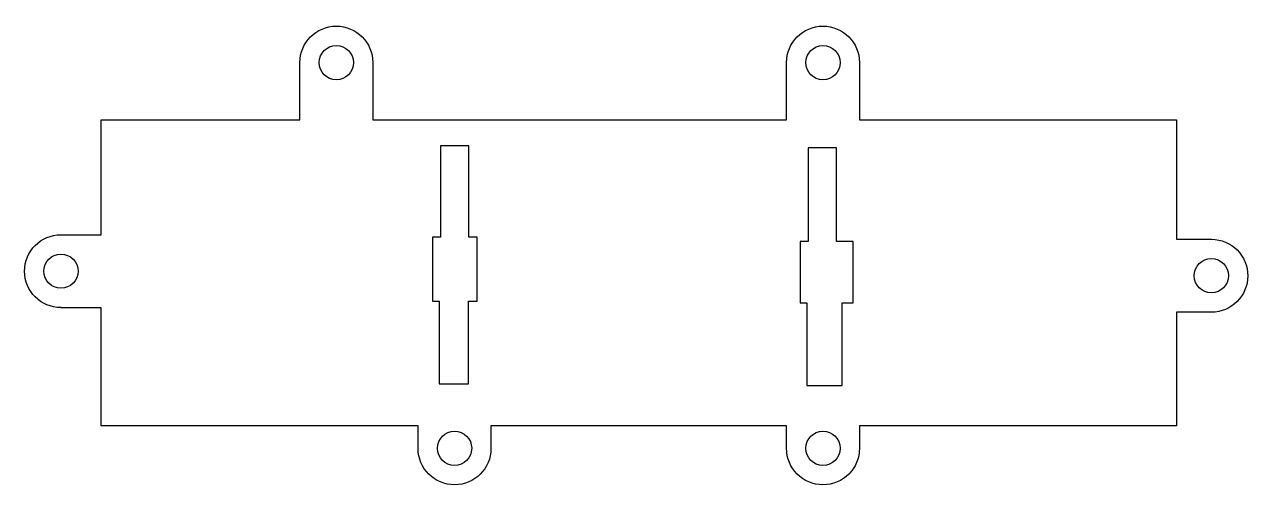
# Model space of a CAD drawing. Extents: x 201 to 309, y -107 to -66.
import ezdxf

# ---------------------------------------------------------------- set-up
doc = ezdxf.new("R2010")
doc.units = 0
doc.layers.add('DEFAULT', color=18, linetype='CONTINUOUS')

msp = doc.modelspace()

# ---------------------------------------------------------------- linework, layer by layer
at = {"layer": 'DEFAULT'}
for points in [[(204.49, -84.67), (208.02, -84.67), (208.02, -74.62), (225.4, -74.62), (225.4, -69.61)], [(231.78, -69.61), (231.78, -74.62), (268, -74.62), (268, -69.61)], [(274.38, -69.61), (274.38, -74.62), (302.15, -74.62), (302.15, -85.07), (305.19, -85.07)], [(235.75, -103.36), (235.75, -101.38), (208.02, -101.38), (208.02, -91.06), (204.49, -91.06)], [(305.19, -91.46), (302.15, -91.46), (302.15, -101.38), (274.38, -101.38), (274.38, -103.36)], [(268, -103.36), (268, -101.38), (242.13, -101.38), (242.13, -103.36)]]:
    msp.add_lwpolyline(points, dxfattribs=at)
for points in [[(237.7, -84.89), (237.01, -84.89), (237.01, -90.47), (237.59, -90.47), (237.59, -97.71), (240.16, -97.71), (240.16, -90.47), (240.93, -90.47), (240.93, -84.89), (240.2, -84.89), (240.2, -76.9), (237.7, -76.9)], [(272.38, -85.27), (272.38, -77.07), (269.88, -77.07), (269.88, -85.27), (269.19, -85.27), (269.19, -90.63), (269.77, -90.63), (269.77, -97.87), (272.88, -97.87), (272.88, -90.63), (273.84, -90.63), (273.84, -85.27)]]:
    msp.add_lwpolyline(points, close=True, dxfattribs=at)
for centre in [(228.59, -69.61), (271.19, -69.61), (204.49, -87.86), (305.19, -88.26), (238.94, -103.36), (271.19, -103.36)]:
    msp.add_circle(centre, 1.5, dxfattribs=at)
at = {"layer": 'DEFAULT', "extrusion": (0, 0, -1)}
for centre, start, end in [((-228.59, -69.61), 360, 180), ((-271.19, -69.61), 360, 180), ((-204.49, -87.86), 270, 90), ((-305.19, -88.26), 90, 270), ((-238.94, -103.36), 180, 360), ((-271.19, -103.36), 180, 0)]:
    msp.add_arc(centre, 3.19, start, end, dxfattribs=at)

doc.saveas('drawing.dxf')
